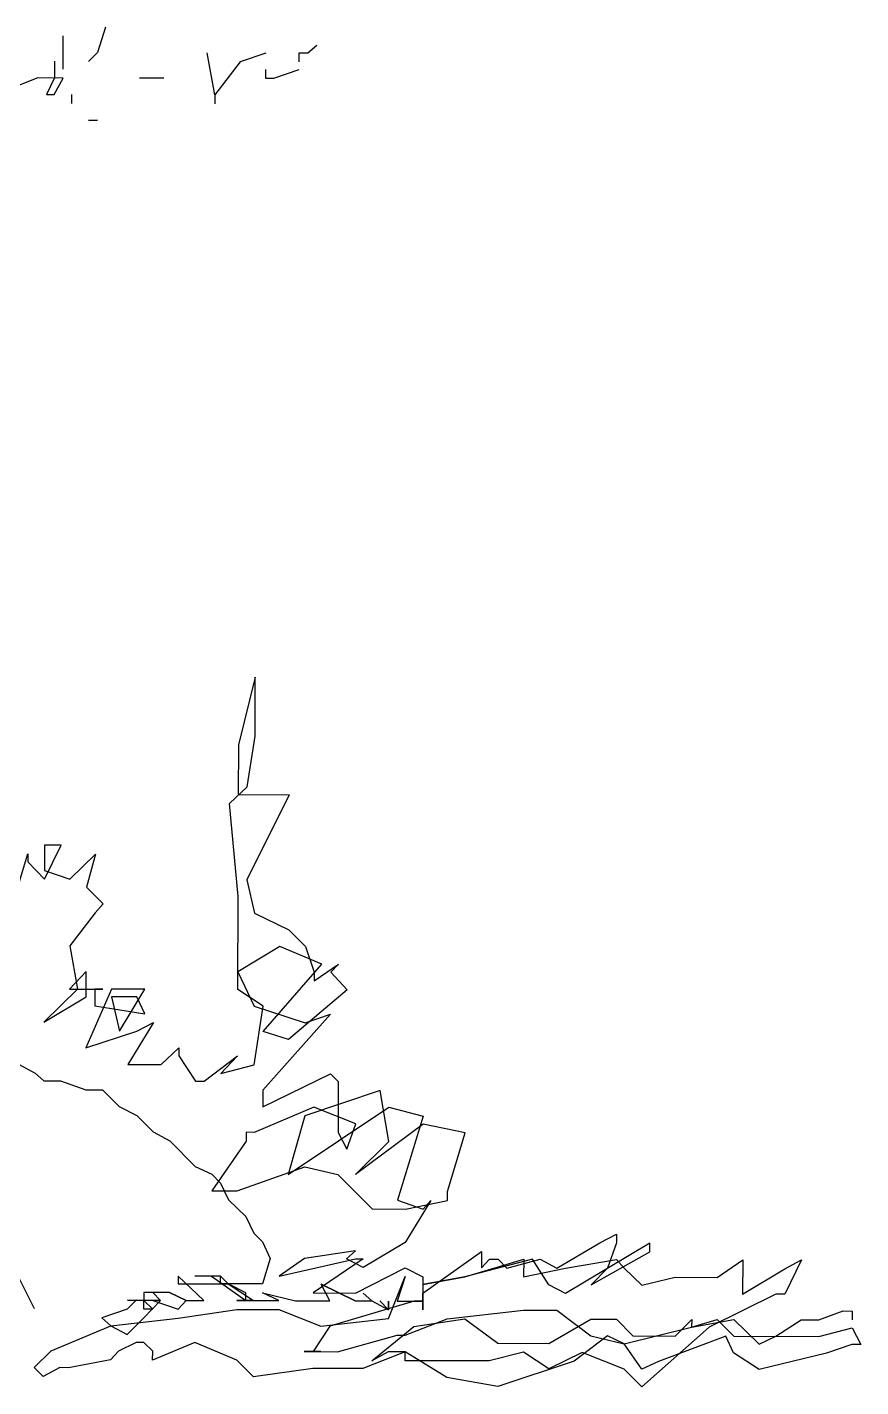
# Model space of a CAD drawing. Extents: x 2.52 to 6.06, y 1.1 to 8.22.
# Drawn here: x 5.432 to 6.061, y 1.155 to 2.181 of the extents above; entities that cross this region are included whole.
import ezdxf

# ---------------------------------------------------------------- set-up
doc = ezdxf.new("R2010")
doc.units = 0
doc.header["$LTSCALE"] = 0.4
doc.header["$MEASUREMENT"] = 0
doc.layers.add('CERCHA', color=7, linetype='CONTINUOUS')

msp = doc.modelspace()

# ---------------------------------------------------------------- linework, layer by layer
at = {"layer": 'CERCHA'}
for p, q in [((5.491, 2.1807), (5.485, 2.1616)), ((5.4591, 2.1491), (5.4592, 2.1742)), ((5.6505, 2.167), (5.6438, 2.1611)), ((5.4525, 2.155), (5.4525, 2.1425)), ((5.485, 2.1616), (5.4783, 2.1549)), ((5.5735, 2.1296), (5.5677, 2.1613)), ((5.612, 2.1612), (5.5928, 2.1546)), ((5.6371, 2.1612), (5.6371, 2.1545)), ((5.6438, 2.1611), (5.6371, 2.1612)), ((5.5928, 2.1546), (5.5735, 2.1296)), ((5.612, 2.142), (5.612, 2.1487)), ((5.6371, 2.1486), (5.6179, 2.142)), ((5.4399, 2.1425), (5.4081, 2.13)), ((5.4591, 2.1424), (5.4399, 2.1425)), ((5.4525, 2.1425), (5.4465, 2.1299)), ((5.4524, 2.1299), (5.4591, 2.1424)), ((5.5352, 2.1422), (5.5167, 2.1423)), ((5.6179, 2.142), (5.612, 2.142)), ((5.4465, 2.1299), (5.4524, 2.1299)), ((5.4657, 2.1232), (5.4657, 2.1299)), ((5.5735, 2.1296), (5.5735, 2.1229)), ((5.4782, 2.1106), (5.4849, 2.1106)), ((5.6041, 1.6901), (5.5914, 1.6391)), ((5.604, 1.6457), (5.6041, 1.6901)), ((5.598, 1.6074), (5.604, 1.6457)), ((5.5914, 1.6391), (5.5913, 1.6015)), ((5.5847, 1.5948), (5.598, 1.6074)), ((5.5913, 1.6015), (5.6297, 1.6014)), ((5.6297, 1.6014), (5.5978, 1.5372)), ((5.5911, 1.5247), (5.5847, 1.5948)), ((5.445, 1.5635), (5.4449, 1.5443)), ((5.4449, 1.5376), (5.4575, 1.5634)), ((5.4575, 1.5634), (5.445, 1.5635)), ((5.419, 1.5126), (5.4324, 1.5569)), ((5.4324, 1.5569), (5.4324, 1.5509)), ((5.4324, 1.5509), (5.4449, 1.5376)), ((5.4641, 1.5376), (5.4834, 1.5567)), ((5.4834, 1.5567), (5.4767, 1.5316)), ((5.4449, 1.5443), (5.4641, 1.5376)), ((5.4767, 1.5316), (5.4892, 1.519)), ((5.5978, 1.5372), (5.6036, 1.5121)), ((5.4892, 1.519), (5.4832, 1.5124)), ((5.5909, 1.4545), (5.5911, 1.5247)), ((5.4832, 1.5124), (5.464, 1.4873)), ((5.6036, 1.5121), (5.6294, 1.4995)), ((5.6294, 1.4995), (5.642, 1.4869)), ((5.464, 1.4873), (5.4698, 1.4548)), ((5.6228, 1.4869), (5.591, 1.4678)), ((5.6545, 1.4735), (5.6228, 1.4869)), ((5.642, 1.4869), (5.6486, 1.4676)), ((5.4765, 1.4681), (5.4639, 1.4548)), ((5.4764, 1.4489), (5.4765, 1.4681)), ((5.591, 1.4678), (5.6034, 1.4419)), ((5.61, 1.4227), (5.6545, 1.4735)), ((5.6485, 1.461), (5.667, 1.4735)), ((5.6486, 1.4676), (5.6485, 1.461)), ((5.667, 1.4735), (5.6611, 1.4676)), ((5.6611, 1.4676), (5.6736, 1.4543)), ((5.4698, 1.4548), (5.4446, 1.4298)), ((5.4446, 1.4298), (5.4764, 1.4489)), ((5.4639, 1.4548), (5.489, 1.4548)), ((5.4956, 1.4548), (5.4763, 1.4105)), ((5.4831, 1.4548), (5.4831, 1.4422)), ((5.489, 1.4548), (5.4831, 1.4548)), ((5.5208, 1.4547), (5.4956, 1.4548)), ((5.4956, 1.4489), (5.5015, 1.423)), ((5.5148, 1.4488), (5.4956, 1.4489)), ((5.5015, 1.423), (5.5208, 1.4547)), ((5.5207, 1.4362), (5.5148, 1.4488)), ((5.6101, 1.4419), (5.5909, 1.4545)), ((5.6736, 1.4543), (5.6292, 1.4167)), ((5.4831, 1.4422), (5.5207, 1.4362)), ((5.6033, 1.3976), (5.6101, 1.4419)), ((5.6034, 1.4419), (5.6418, 1.4293)), ((5.5273, 1.4296), (5.508, 1.3979)), ((5.5148, 1.423), (5.5273, 1.4296)), ((5.661, 1.4359), (5.6099, 1.3784)), ((5.6418, 1.4293), (5.661, 1.4359)), ((5.4763, 1.4105), (5.5148, 1.423)), ((5.6292, 1.4167), (5.61, 1.4227)), ((5.5332, 1.3978), (5.5465, 1.4103)), ((5.5465, 1.4103), (5.5465, 1.4044)), ((5.4253, 1.3981), (5.4379, 1.3914)), ((5.508, 1.3979), (5.5332, 1.3978)), ((5.5465, 1.4044), (5.559, 1.3852)), ((5.5656, 1.3852), (5.5908, 1.4043)), ((5.5908, 1.4043), (5.5782, 1.391)), ((5.5782, 1.391), (5.6033, 1.3976)), ((5.4379, 1.3914), (5.4445, 1.3855)), ((5.4445, 1.3855), (5.4571, 1.3854)), ((5.4571, 1.3854), (5.4762, 1.3787)), ((5.6099, 1.3658), (5.6609, 1.3908)), ((5.6609, 1.3908), (5.6668, 1.3849)), ((5.4762, 1.3787), (5.4888, 1.3787)), ((5.4888, 1.3787), (5.5013, 1.3661)), ((5.559, 1.3852), (5.5656, 1.3852)), ((5.6099, 1.3784), (5.6099, 1.3658)), ((5.6985, 1.3781), (5.6416, 1.3591)), ((5.6668, 1.3849), (5.6667, 1.3465)), ((5.7051, 1.3397), (5.6985, 1.3781)), ((5.5013, 1.3661), (5.5146, 1.3594)), ((5.6483, 1.3657), (5.6032, 1.3466)), ((5.6289, 1.3148), (5.7051, 1.3656)), ((5.68, 1.3531), (5.6483, 1.3657)), ((5.7051, 1.3656), (5.731, 1.3589)), ((5.5146, 1.3594), (5.5271, 1.3469)), ((5.6416, 1.3591), (5.6289, 1.3148)), ((5.731, 1.3589), (5.7116, 1.2954)), ((5.5271, 1.3469), (5.5396, 1.3402)), ((5.5973, 1.3467), (5.5973, 1.34)), ((5.6032, 1.3466), (5.5973, 1.3467)), ((5.6667, 1.3465), (5.6733, 1.3339)), ((5.6733, 1.3339), (5.68, 1.3531)), ((5.731, 1.3529), (5.6799, 1.3147)), ((5.7627, 1.3462), (5.731, 1.3529)), ((5.7493, 1.3019), (5.7627, 1.3462)), ((5.5396, 1.3402), (5.5588, 1.3209)), ((5.5973, 1.34), (5.5713, 1.3024)), ((5.6799, 1.3147), (5.7051, 1.3397)), ((5.5588, 1.3209), (5.5713, 1.315)), ((5.5713, 1.315), (5.578, 1.3083)), ((5.5905, 1.3024), (5.6415, 1.3207)), ((5.6415, 1.3207), (5.6666, 1.3147)), ((5.6666, 1.3147), (5.6924, 1.2888)), ((5.578, 1.3083), (5.5838, 1.2957)), ((5.5713, 1.3024), (5.5905, 1.3024)), ((5.5838, 1.2957), (5.5971, 1.2831)), ((5.7116, 1.2954), (5.7308, 1.2887)), ((5.7367, 1.2953), (5.7174, 1.2636)), ((5.7175, 1.2887), (5.7493, 1.2953)), ((5.7308, 1.2887), (5.7367, 1.2953)), ((5.7493, 1.2953), (5.7493, 1.3019)), ((5.5971, 1.2831), (5.603, 1.2706)), ((5.6924, 1.2888), (5.7175, 1.2887)), ((5.603, 1.2706), (5.6096, 1.2639)), ((5.6096, 1.2639), (5.6155, 1.2513)), ((5.7174, 1.2636), (5.6856, 1.2445)), ((5.8318, 1.2441), (5.8644, 1.2632)), ((5.9021, 1.2631), (5.8384, 1.2249)), ((5.8644, 1.2632), (5.877, 1.2698)), ((5.8769, 1.2632), (5.8702, 1.244)), ((5.877, 1.2698), (5.8769, 1.2632)), ((5.902, 1.2565), (5.9021, 1.2631)), ((5.6797, 1.2571), (5.6413, 1.2513)), ((5.6731, 1.2512), (5.6797, 1.2571)), ((5.7306, 1.2252), (5.775, 1.2568)), ((5.775, 1.2568), (5.775, 1.2443)), ((5.8577, 1.2315), (5.902, 1.2565)), ((5.6155, 1.2513), (5.6095, 1.2322)), ((5.6413, 1.2513), (5.6221, 1.238)), ((5.6221, 1.238), (5.6797, 1.2512)), ((5.6856, 1.2512), (5.6479, 1.2254)), ((5.6856, 1.2445), (5.6731, 1.2512)), ((5.6797, 1.2512), (5.6856, 1.2512)), ((5.6797, 1.2253), (5.7174, 1.2444)), ((5.7174, 1.2444), (5.7306, 1.2377)), ((5.7624, 1.2377), (5.8068, 1.2508)), ((5.8134, 1.2508), (5.7624, 1.2377)), ((5.775, 1.2443), (5.7809, 1.2509)), ((5.7809, 1.2509), (5.7876, 1.2509)), ((5.7876, 1.2509), (5.7942, 1.2442)), ((5.7942, 1.2442), (5.8193, 1.2508)), ((5.8068, 1.2508), (5.8067, 1.2375)), ((5.8067, 1.2375), (5.8385, 1.2441)), ((5.8259, 1.2316), (5.8134, 1.2508)), ((5.8193, 1.2508), (5.8318, 1.2441)), ((5.8385, 1.2441), (5.8769, 1.2506)), ((5.8702, 1.244), (5.8577, 1.2315)), ((5.8769, 1.2506), (5.8828, 1.244)), ((5.8828, 1.244), (5.8961, 1.2314)), ((5.9529, 1.2371), (5.9722, 1.2504)), ((5.9722, 1.2504), (5.9721, 1.2245)), ((5.9721, 1.2245), (6.0039, 1.2436)), ((6.0165, 1.2503), (6.0039, 1.2244)), ((6.0039, 1.2436), (6.0165, 1.2503)), ((5.4374, 1.2134), (5.4249, 1.2386)), ((5.546, 1.2382), (5.546, 1.2323)), ((5.5652, 1.2197), (5.546, 1.2382)), ((5.546, 1.2323), (5.5837, 1.2322)), ((5.5778, 1.2382), (5.5586, 1.2382)), ((5.5711, 1.2382), (5.5969, 1.2196)), ((5.5778, 1.2382), (5.5711, 1.2382)), ((5.5837, 1.2322), (5.5778, 1.2382)), ((5.5778, 1.2322), (5.5778, 1.2382)), ((5.6095, 1.2322), (5.5778, 1.2322)), ((5.5837, 1.2322), (5.6028, 1.2196)), ((5.5969, 1.2255), (5.5837, 1.2322)), ((5.6538, 1.232), (5.6796, 1.2194)), ((5.6796, 1.2194), (5.6538, 1.232)), ((5.6538, 1.232), (5.6796, 1.2194)), ((5.6604, 1.2195), (5.6538, 1.232)), ((5.7047, 1.2061), (5.7174, 1.2378)), ((5.7174, 1.2378), (5.7114, 1.2193)), ((5.7306, 1.2318), (5.7624, 1.2377)), ((5.7624, 1.2377), (5.7306, 1.2318)), ((5.7306, 1.2377), (5.7306, 1.2126)), ((5.8384, 1.2249), (5.8259, 1.2316)), ((5.8961, 1.2314), (5.9212, 1.2372)), ((5.9212, 1.2372), (5.9529, 1.2371)), ((5.5201, 1.2258), (5.5201, 1.2198)), ((5.5393, 1.2257), (5.5201, 1.2258)), ((5.5268, 1.2257), (5.5327, 1.2198)), ((5.5327, 1.2198), (5.5268, 1.2257)), ((5.5393, 1.2257), (5.5519, 1.2198)), ((5.5519, 1.2198), (5.5393, 1.2257)), ((5.5969, 1.2196), (5.5969, 1.2255)), ((5.6095, 1.2255), (5.6346, 1.2195)), ((5.622, 1.2196), (5.6095, 1.2255)), ((5.6479, 1.2254), (5.6797, 1.2253)), ((5.6856, 1.2253), (5.6922, 1.2194)), ((5.6922, 1.2194), (5.6856, 1.2253)), ((5.7306, 1.2126), (5.7306, 1.2252)), ((5.9972, 1.2245), (5.9469, 1.1995)), ((6.0039, 1.2244), (5.9972, 1.2245)), ((5.5075, 1.2132), (5.4883, 1.2066)), ((5.5142, 1.2199), (5.5075, 1.2132)), ((5.5076, 1.2199), (5.5327, 1.2198)), ((5.5327, 1.2198), (5.5076, 1.2199)), ((5.5201, 1.2198), (5.5142, 1.2199)), ((5.5201, 1.2066), (5.5327, 1.2198)), ((5.5201, 1.2132), (5.5201, 1.2198)), ((5.5201, 1.2198), (5.5267, 1.2132)), ((5.5267, 1.2132), (5.5201, 1.2132)), ((5.5268, 1.2198), (5.546, 1.2131)), ((5.5327, 1.2198), (5.5268, 1.2198)), ((5.5459, 1.2065), (5.5903, 1.213)), ((5.546, 1.2131), (5.5519, 1.2198)), ((5.5519, 1.2198), (5.5652, 1.2197)), ((5.5903, 1.2197), (5.622, 1.2196)), ((5.6028, 1.2196), (5.5903, 1.2197)), ((5.5903, 1.213), (5.622, 1.2129)), ((5.622, 1.2129), (5.6537, 1.2003)), ((5.6346, 1.2195), (5.6604, 1.2195)), ((5.724, 1.2193), (5.6604, 1.2003)), ((5.6796, 1.2194), (5.6922, 1.2194)), ((5.6922, 1.2194), (5.7047, 1.2127)), ((5.6981, 1.2194), (5.7047, 1.2127)), ((5.7047, 1.2127), (5.6981, 1.2194)), ((5.7048, 1.2193), (5.7047, 1.2127)), ((5.7047, 1.2127), (5.7048, 1.2193)), ((5.7114, 1.2193), (5.7306, 1.2193)), ((5.7306, 1.2193), (5.724, 1.2193)), ((5.749, 1.2059), (5.8066, 1.2124)), ((5.8066, 1.2124), (5.8318, 1.2124)), ((5.8318, 1.2124), (5.8576, 1.1931)), ((6.0297, 1.2052), (6.0481, 1.2118)), ((6.0481, 1.2118), (6.0548, 1.2117)), ((6.0548, 1.2117), (6.0548, 1.2051)), ((5.4499, 1.1816), (5.495, 1.2007)), ((5.4883, 1.2066), (5.495, 1.2007)), ((5.495, 1.2007), (5.5459, 1.2065)), ((5.495, 1.2007), (5.5075, 1.194)), ((5.5075, 1.194), (5.5201, 1.2066)), ((5.6537, 1.2003), (5.7047, 1.2061)), ((5.7172, 1.1935), (5.749, 1.2059)), ((5.7239, 1.2001), (5.7623, 1.2059)), ((5.7623, 1.2059), (5.7874, 1.1874)), ((5.8258, 1.1873), (5.8576, 1.2056)), ((5.8576, 1.2056), (5.8768, 1.2056)), ((5.8768, 1.2056), (5.8893, 1.193)), ((5.9211, 1.1929), (5.9337, 1.2054)), ((5.9336, 1.1995), (5.9529, 1.2054)), ((5.9337, 1.2054), (5.9336, 1.1995)), ((5.9336, 1.1995), (5.9654, 1.2053)), ((5.9529, 1.2054), (5.9654, 1.1928)), ((5.9654, 1.2053), (5.9846, 1.1868)), ((5.9971, 1.1927), (6.0164, 1.2052)), ((6.0164, 1.2052), (6.0297, 1.2052)), ((5.6604, 1.2003), (5.6478, 1.1811)), ((5.6662, 1.181), (5.7113, 1.1935)), ((5.6921, 1.1743), (5.7239, 1.2001)), ((5.7113, 1.1935), (5.7172, 1.1935)), ((5.8701, 1.193), (5.8449, 1.1739)), ((5.8576, 1.1931), (5.8826, 1.1871)), ((5.8826, 1.1871), (5.8701, 1.193)), ((5.8826, 1.1871), (5.9336, 1.1995)), ((5.8893, 1.193), (5.9211, 1.1929)), ((5.9469, 1.1995), (5.8959, 1.1546)), ((5.9595, 1.1928), (5.9085, 1.1737)), ((5.9653, 1.1802), (5.9595, 1.1928)), ((5.9654, 1.1928), (6.0296, 1.1926)), ((5.9846, 1.1868), (5.9971, 1.1927)), ((6.0296, 1.1926), (6.0548, 1.1992)), ((6.0548, 1.1992), (6.0614, 1.1866)), ((5.4373, 1.1691), (5.4499, 1.1816)), ((5.5008, 1.1815), (5.4949, 1.1749)), ((5.5141, 1.1881), (5.5008, 1.1815)), ((5.52, 1.1881), (5.5141, 1.1881)), ((5.5267, 1.1814), (5.52, 1.1881)), ((5.5584, 1.188), (5.5266, 1.1748)), ((5.5266, 1.1748), (5.5267, 1.1814)), ((5.5902, 1.1746), (5.5584, 1.188)), ((5.6411, 1.1811), (5.6662, 1.181)), ((5.6537, 1.1811), (5.6411, 1.1811)), ((5.6478, 1.1811), (5.6537, 1.1811)), ((5.7172, 1.1809), (5.6854, 1.1684)), ((5.7046, 1.1809), (5.6921, 1.1743)), ((5.7172, 1.1809), (5.7046, 1.1809)), ((5.7489, 1.1616), (5.7172, 1.1809)), ((5.7172, 1.1743), (5.7172, 1.1809)), ((5.8066, 1.1807), (5.7807, 1.1741)), ((5.7874, 1.1874), (5.8258, 1.1873)), ((5.8257, 1.1681), (5.8066, 1.1807)), ((5.8509, 1.1805), (5.8257, 1.1681)), ((5.8826, 1.1679), (5.8509, 1.1805)), ((5.8959, 1.1679), (5.8826, 1.1871)), ((5.9845, 1.1676), (5.9653, 1.1802)), ((6.0547, 1.1866), (6.0355, 1.18)), ((6.0614, 1.1866), (6.0547, 1.1866)), ((5.4949, 1.1749), (5.4631, 1.169)), ((5.6027, 1.162), (5.5902, 1.1746)), ((5.7807, 1.1741), (5.7172, 1.1743)), ((5.8449, 1.1739), (5.7873, 1.1549)), ((5.9085, 1.1737), (5.8959, 1.1679)), ((6.0355, 1.18), (5.9845, 1.1676)), ((5.4439, 1.1624), (5.4373, 1.1691)), ((5.4565, 1.1691), (5.4439, 1.1624)), ((5.4631, 1.169), (5.4565, 1.1691)), ((5.6477, 1.1685), (5.6027, 1.162)), ((5.6854, 1.1684), (5.6477, 1.1685)), ((5.7873, 1.1549), (5.7489, 1.1616)), ((5.8959, 1.1546), (5.8826, 1.1679))]:
    msp.add_line(p, q, dxfattribs=at)

doc.saveas('drawing.dxf')
